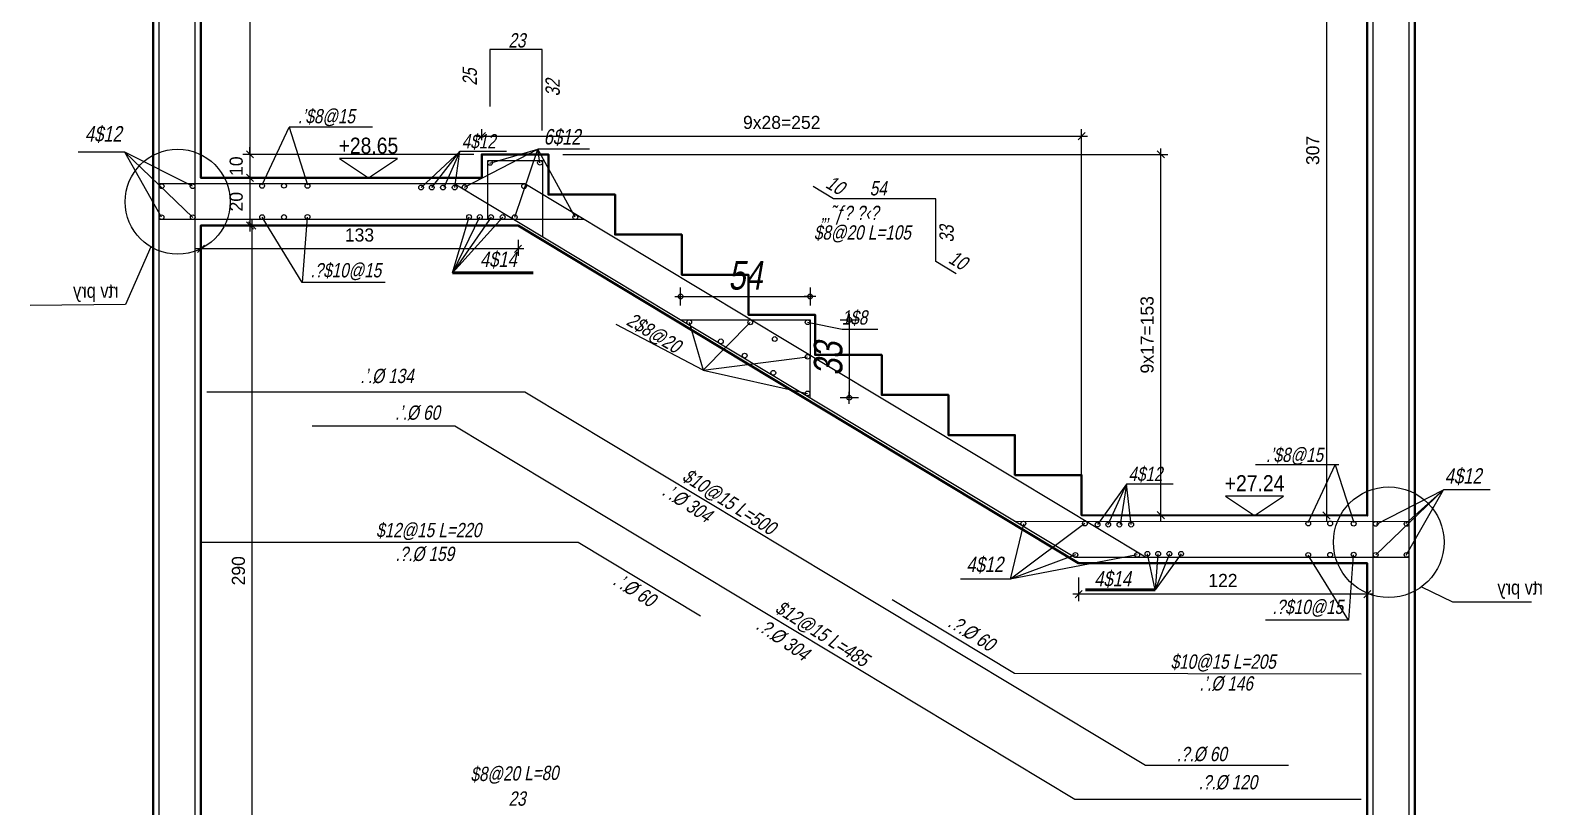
# Model space of a CAD drawing. Header units: inches. Extents: x -5298 to 11252, y 8210 to 22495.
# Drawn here: x 6624 to 7260, y 17087 to 17413 of the extents above; entities that cross this region are included whole.
import ezdxf
from ezdxf.enums import TextEntityAlignment as Align

# ---------------------------------------------------------------- set-up
doc = ezdxf.new("R2010")
doc.units = ezdxf.units.IN
doc.header["$LTSCALE"] = 11
doc.header["$MEASUREMENT"] = 0
doc.layers.get('Defpoints').update_dxf_attribs({"color": 40})
for name, color, linetype in [('BAR', 6, 'Continuous'), ('C-TEXT3', 3, 'Continuous'), ('dim-50-v', 2, 'Continuous'), ('DIM_50', 3, 'Continuous'), ('iron-txt', 3, 'Continuous'), ('IRON6', 6, 'Continuous'), ('otm-text', 1, 'Continuous'), ('P-lines', 3, 'Continuous'), ('STAM', 1, 'Continuous'), ('TEXT3', 3, 'Continuous')]:
    doc.layers.add(name, color=color, linetype=linetype)
doc.layers.add('W', color=1, linetype='Continuous', lineweight=50)
doc.layers.add('W-Conc', color=3, linetype='Continuous', lineweight=40)
doc.styles.add('danmm', font='danmm.shx', dxfattribs={"width": 0.9})
doc.styles.add('H-it', font='HEB', dxfattribs={"width": 0.8, "oblique": 10})
doc.styles.add('HEBREW', font='hebtxt-weld.shx', dxfattribs={"width": 0.8, "oblique": 12})
doc.styles.add('HEBTXT', font='hebtxt-weld.shx')
doc.styles.add('ROMANS', font='romans')
doc.styles.add('tecno', font='techno_m')
doc.dimstyles.new('1-50-work', dxfattribs={"dimtxt": 12, "dimasz": 0.2, "dimexe": 0, "dimexo": 0, "dimgap": 2, "dimtad": 0, "dimdec": 0, "dimdsep": 46, "dimtxsty": 'H-it', "dimblk1": 'D20', "dimblk2": 'D20', "dimsah": 1, "dimcen": 0, "dimse1": 1, "dimse2": 1, "dimclrd": 256, "dimclrt": 256, "dimadec": 0, "dimazin": 0, "dimtfac": 1, "dimtdec": 0, "dimtmove": 2, "dimatfit": 3, "dimldrblk": 'D20', "dimfxl": 1, "dimtvp": 0.733333, "dimtolj": 1, "dimarcsym": 0})
doc.dimstyles.new('25', dxfattribs={"dimtxt": 5.5, "dimasz": 3, "dimexe": 3, "dimexo": 6, "dimgap": 3, "dimtad": 1, "dimdec": 0, "dimrnd": 0.5, "dimdsep": 46, "dimtxsty": 'HEBTXT', "dimblk1": 'OBLIQUE', "dimblk2": 'OBLIQUE', "dimsah": 1, "dimcen": 1, "dimdle": 2.5, "dimclre": 9, "dimclrt": 3, "dimadec": 0, "dimazin": 0, "dimtfac": 1, "dimtdec": 0, "dimtix": 1, "dimtmove": 2, "dimatfit": 3, "dimldrblk": 'OBLIQUE', "dimfxl": 1, "dimtolj": 1, "dimarcsym": 0})

# ---------------------------------------------------------------- blocks, each defined once
blk = doc.blocks.new('MF1')
blk.add_lwpolyline([(30, 20), (0, 0), (-30, 20)], close=True)
at = {"style": 'ROMANS'}
blk.add_attdef('0', text='', height=6, dxfattribs=at).set_placement((0, 25), align=Align.CENTER)
blk = doc.blocks.new('_OBLIQUE')
at = {"color": 0, "linetype": 'ByBlock'}
blk.add_line((-0.5, -0.5), (0.5, 0.5), dxfattribs=at)
blk = doc.blocks.new('*D804')
at = {"layer": 'Defpoints', "color": 0, "ltscale": 5, "transparency": 16777216}
for p in [(7168.64, 17515.61, 0.01), (7166.19, 17208.91, 0.01), (7169.09, 17208.91)]:
    blk.add_point(p, dxfattribs=at)
at = {"layer": 'dim-50-v', "color": 0, "lineweight": -2, "ltscale": 5, "transparency": 16777216}
blk.add_line((7169.09, 17518.11), (7169.09, 17206.41), dxfattribs=at)
at = {"layer": 'dim-50-v', "color": 9, "lineweight": -2, "ltscale": 5, "transparency": 16777216}
for p, q in [((7174.64, 17515.61), (7172.09, 17515.61)), ((7172.19, 17208.91), (7172.09, 17208.91))]:
    blk.add_line(p, q, dxfattribs=at)
at = {"layer": 'dim-50-v', "color": 0, "lineweight": -2, "ltscale": 5, "transparency": 16777216, "xscale": 3, "yscale": 3, "zscale": 3}
for p, rotation in [((7169.09, 17515.61), 90), ((7169.09, 17208.91), 270)]:
    blk.add_blockref('_OBLIQUE', p, dxfattribs=dict(at, rotation=rotation))
at = {"layer": 'dim-50-v', "color": 3, "ltscale": 5, "transparency": 16777216, "insert": (7163.34, 17362.26), "char_height": 5.5, "attachment_point": 5, "rotation": 90, "style": 'HEBTXT'}
blk.add_mtext('\\A1;307', dxfattribs=at)
blk = doc.blocks.new('*D837')
at = {"layer": 'Defpoints', "color": 0, "ltscale": 5, "transparency": 16777216}
for p in [(6714.31, 17680.6, 0.01), (6716.79, 17360.59), (6814.2, 17360.59, 0.01)]:
    blk.add_point(p, dxfattribs=at)
at = {"layer": 'dim-50-v', "color": 0, "lineweight": -2, "ltscale": 5, "transparency": 16777216}
blk.add_line((6716.79, 17683.1), (6716.79, 17358.09), dxfattribs=at)
at = {"layer": 'dim-50-v', "color": 9, "lineweight": -2, "ltscale": 5, "transparency": 16777216}
for p, q in [((6720.31, 17680.6), (6719.79, 17680.6)), ((6808.2, 17360.59), (6713.79, 17360.59))]:
    blk.add_line(p, q, dxfattribs=at)
at = {"layer": 'dim-50-v', "color": 0, "lineweight": -2, "ltscale": 5, "transparency": 16777216, "xscale": 3, "yscale": 3, "zscale": 3}
for p, rotation in [((6716.79, 17680.6), 90), ((6716.79, 17360.59), 270)]:
    blk.add_blockref('_OBLIQUE', p, dxfattribs=dict(at, rotation=rotation))
at = {"layer": 'dim-50-v', "color": 3, "ltscale": 5, "transparency": 16777216, "insert": (6711.04, 17520.6), "char_height": 5.5, "attachment_point": 5, "rotation": 90, "style": 'HEBTXT'}
blk.add_mtext('\\A1;320', dxfattribs=at)
blk = doc.blocks.new('*D838')
at = {"layer": 'Defpoints', "color": 0, "ltscale": 5, "transparency": 16777216}
for p in [(6727.06, 17350.74, 0.01), (6716.79, 17330.74), (6727.98, 17330.74, 0.01)]:
    blk.add_point(p, dxfattribs=at)
at = {"layer": 'dim-50-v', "color": 9, "lineweight": -2, "ltscale": 5, "transparency": 16777216}
for p, q in [((6721.06, 17350.74), (6713.79, 17350.74)), ((6721.98, 17330.74), (6713.79, 17330.74))]:
    blk.add_line(p, q, dxfattribs=at)
at = {"layer": 'dim-50-v', "color": 0, "lineweight": -2, "ltscale": 5, "transparency": 16777216}
blk.add_line((6716.79, 17353.24), (6716.79, 17328.24), dxfattribs=at)
at = {"layer": 'dim-50-v', "color": 0, "lineweight": -2, "ltscale": 5, "transparency": 16777216, "xscale": 3, "yscale": 3, "zscale": 3}
for p, rotation in [((6716.79, 17350.74), 90), ((6716.79, 17330.74), 270)]:
    blk.add_blockref('_OBLIQUE', p, dxfattribs=dict(at, rotation=rotation))
at = {"layer": 'dim-50-v', "color": 3, "ltscale": 5, "transparency": 16777216, "insert": (6711.04, 17340.74), "char_height": 5.5, "attachment_point": 5, "rotation": 90, "style": 'HEBTXT'}
blk.add_mtext('\\A1;20', dxfattribs=at)
blk = doc.blocks.new('*D811')
at = {"layer": 'Defpoints', "color": 0, "ltscale": 5, "transparency": 16777216}
for p in [(6842.2, 17360.59, 0.01), (7099.47, 17360.59), (7066.2, 17209.03, 0.01)]:
    blk.add_point(p, dxfattribs=at)
at = {"layer": 'dim-50-v', "color": 0, "lineweight": -2, "ltscale": 5, "transparency": 16777216}
blk.add_line((7099.47, 17206.53), (7099.47, 17363.09), dxfattribs=at)
at = {"layer": 'dim-50-v', "color": 9, "lineweight": -2, "ltscale": 5, "transparency": 16777216}
for p, q in [((6848.2, 17360.59), (7102.47, 17360.59)), ((7072.2, 17209.03), (7102.47, 17209.03))]:
    blk.add_line(p, q, dxfattribs=at)
at = {"layer": 'dim-50-v', "color": 0, "lineweight": -2, "ltscale": 5, "transparency": 16777216, "xscale": 3, "yscale": 3, "zscale": 3}
for p, rotation in [((7099.47, 17360.59), 90), ((7099.47, 17209.03), 270)]:
    blk.add_blockref('_OBLIQUE', p, dxfattribs=dict(at, rotation=rotation))
at = {"layer": 'dim-50-v', "color": 3, "ltscale": 5, "transparency": 16777216, "insert": (7093.72, 17284.81), "char_height": 5.5, "attachment_point": 5, "rotation": 90, "style": 'HEBTXT'}
blk.add_mtext('\\A1;9x17=153', dxfattribs=at)
blk = doc.blocks.new('*D812')
at = {"layer": 'Defpoints', "color": 0, "ltscale": 5, "transparency": 16777216}
for p in [(7066.2, 17368.25), (6814.2, 17360.59, 0.01), (7066.2, 17209.03, 0.01)]:
    blk.add_point(p, dxfattribs=at)
at = {"layer": 'dim-50-v', "color": 0, "lineweight": -2, "ltscale": 5, "transparency": 16777216}
blk.add_line((6811.7, 17368.25), (7068.7, 17368.25), dxfattribs=at)
at = {"layer": 'dim-50-v', "color": 9, "lineweight": -2, "ltscale": 5, "transparency": 16777216}
for p, q in [((6814.2, 17366.59), (6814.2, 17371.25)), ((7066.2, 17215.03), (7066.2, 17371.25))]:
    blk.add_line(p, q, dxfattribs=at)
at = {"layer": 'dim-50-v', "color": 0, "lineweight": -2, "ltscale": 5, "transparency": 16777216, "xscale": 3, "yscale": 3, "zscale": 3, "rotation": 180}
blk.add_blockref('_OBLIQUE', (6814.2, 17368.25), dxfattribs=at)
at = {"layer": 'dim-50-v', "color": 0, "lineweight": -2, "ltscale": 5, "transparency": 16777216, "xscale": 3, "yscale": 3, "zscale": 3}
blk.add_blockref('_OBLIQUE', (7066.2, 17368.25), dxfattribs=at)
at = {"layer": 'dim-50-v', "color": 3, "ltscale": 5, "transparency": 16777216, "insert": (6940.2, 17374), "char_height": 5.5, "attachment_point": 5, "style": 'HEBTXT'}
blk.add_mtext('\\A1;9x28=252', dxfattribs=at)
blk = doc.blocks.new('*D814')
at = {"layer": 'Defpoints', "color": 0, "ltscale": 5, "transparency": 16777216}
for p in [(6816.91, 17360.59, 0.01), (6716.79, 17350.74), (6716.79, 17350.74)]:
    blk.add_point(p, dxfattribs=at)
at = {"layer": 'dim-50-v', "color": 0, "lineweight": -2, "ltscale": 5, "transparency": 16777216}
for p, q in [((6716.79, 17360.59), (6716.79, 17363.59)), ((6716.79, 17360.59), (6716.79, 17350.74)), ((6716.79, 17350.74), (6716.79, 17347.74))]:
    blk.add_line(p, q, dxfattribs=at)
at = {"layer": 'dim-50-v', "color": 9, "lineweight": -2, "ltscale": 5, "transparency": 16777216}
for p, q in [((6810.91, 17360.59), (6713.79, 17360.59)), ((6722.79, 17350.74), (6719.79, 17350.74))]:
    blk.add_line(p, q, dxfattribs=at)
at = {"layer": 'dim-50-v', "color": 0, "lineweight": -2, "ltscale": 5, "transparency": 16777216, "xscale": 3, "yscale": 3, "zscale": 3}
for p, rotation in [((6716.79, 17360.59), 270), ((6716.79, 17350.74), 90)]:
    blk.add_blockref('_OBLIQUE', p, dxfattribs=dict(at, rotation=rotation))
at = {"layer": 'dim-50-v', "color": 3, "ltscale": 5, "transparency": 16777216, "insert": (6711.04, 17355.66), "char_height": 5.5, "attachment_point": 5, "rotation": 90, "style": 'HEBTXT'}
blk.add_mtext('\\A1;10', dxfattribs=at)
blk = doc.blocks.new('*D802')
at = {"layer": 'Defpoints', "color": 0, "linetype": 'Continuous', "transparency": 16777216}
for p in [(6717.72, 17330.74), (6717.89, 17330.74), (6817.83, 17040.63, 0.01)]:
    blk.add_point(p, dxfattribs=at)
at = {"layer": 'dim-50-v', "color": 9, "linetype": 'Continuous', "lineweight": -2, "transparency": 16777216}
for p, q in [((6711.89, 17330.74), (6714.72, 17330.74)), ((6811.83, 17040.63), (6714.72, 17040.63))]:
    blk.add_line(p, q, dxfattribs=at)
at = {"layer": 'dim-50-v', "color": 0, "linetype": 'Continuous', "lineweight": -2, "transparency": 16777216}
blk.add_line((6717.72, 17038.13), (6717.72, 17333.24), dxfattribs=at)
at = {"layer": 'dim-50-v', "color": 0, "linetype": 'Continuous', "lineweight": -2, "transparency": 16777216, "xscale": 3, "yscale": 3, "zscale": 3}
for p, rotation in [((6717.72, 17330.74), 90), ((6717.72, 17040.63), 270)]:
    blk.add_blockref('_OBLIQUE', p, dxfattribs=dict(at, rotation=rotation))
at = {"layer": 'dim-50-v', "color": 3, "linetype": 'Continuous', "transparency": 16777216, "insert": (6711.97, 17185.68), "char_height": 5.5, "attachment_point": 5, "rotation": 90, "style": 'HEBTXT'}
blk.add_mtext('\\A1;290', dxfattribs=at)
blk = doc.blocks.new('D20')
for p, q in [((12.5, 0), (-12.5, 0)), ((0, 19.2), (0, -19.2))]:
    blk.add_line(p, q)
blk.add_circle((0, 0), 5)
blk = doc.blocks.new('*D829')
at = {"layer": 'Defpoints', "color": 0, "linetype": 'Continuous', "transparency": 16777216}
for p in [(6952.09, 17300.91), (6897.73, 17291.09, 0.01), (6952.09, 17291.09, 0.01)]:
    blk.add_point(p, dxfattribs=at)
at = {"layer": 'dim-50-v', "lineweight": -2, "transparency": 16777216}
blk.add_line((6897.93, 17300.91), (6951.89, 17300.91), dxfattribs=at)
at = {"layer": 'dim-50-v', "linetype": 'Continuous', "lineweight": -2, "transparency": 16777216, "xscale": 0.2, "yscale": 0.2, "zscale": 0.2, "rotation": 180}
blk.add_blockref('D20', (6897.73, 17300.91), dxfattribs=at)
at = {"layer": 'dim-50-v', "linetype": 'Continuous', "lineweight": -2, "transparency": 16777216, "xscale": 0.2, "yscale": 0.2, "zscale": 0.2}
blk.add_blockref('D20', (6952.09, 17300.91), dxfattribs=at)
at = {"layer": 'dim-50-v', "linetype": 'Continuous', "transparency": 16777216, "insert": (6924.91, 17309.71), "char_height": 12, "attachment_point": 5, "style": 'H-it'}
blk.add_mtext('\\A1;54', dxfattribs=at)
blk = doc.blocks.new('*D800')
at = {"layer": 'Defpoints', "color": 0, "linetype": 'Continuous', "transparency": 16777216}
for p in [(6952.09, 17291.09, 0.01), (6952.06, 17258.37, 0.01), (6968.58, 17258.37)]:
    blk.add_point(p, dxfattribs=at)
at = {"layer": 'dim-50-v', "lineweight": -2, "transparency": 16777216}
blk.add_line((6968.58, 17290.89), (6968.58, 17258.57), dxfattribs=at)
at = {"layer": 'dim-50-v', "linetype": 'Continuous', "lineweight": -2, "transparency": 16777216, "xscale": 0.2, "yscale": 0.2, "zscale": 0.2}
for p, rotation in [((6968.58, 17291.09), 90), ((6968.58, 17258.37), 270)]:
    blk.add_blockref('D20', p, dxfattribs=dict(at, rotation=rotation))
at = {"layer": 'dim-50-v', "linetype": 'Continuous', "transparency": 16777216, "insert": (6959.78, 17274.73), "char_height": 12, "attachment_point": 5, "rotation": 90, "style": 'H-it'}
blk.add_mtext('\\A1;33', dxfattribs=at)
blk = doc.blocks.new('*D826')
at = {"layer": 'Defpoints', "color": 0, "ltscale": 5, "transparency": 16777216}
for p in [(7064.94, 17188.86, 0.01), (7186.2, 17188.86, 0.01), (7064.94, 17175.88)]:
    blk.add_point(p, dxfattribs=at)
at = {"layer": 'dim-50-v', "color": 9, "lineweight": -2, "ltscale": 5, "transparency": 16777216}
for p, q in [((7064.94, 17182.86), (7064.94, 17172.88)), ((7186.2, 17182.86), (7186.2, 17172.88))]:
    blk.add_line(p, q, dxfattribs=at)
at = {"layer": 'dim-50-v', "color": 0, "lineweight": -2, "ltscale": 5, "transparency": 16777216}
blk.add_line((7188.7, 17175.88), (7062.44, 17175.88), dxfattribs=at)
at = {"layer": 'dim-50-v', "color": 0, "lineweight": -2, "ltscale": 5, "transparency": 16777216, "xscale": 3, "yscale": 3, "zscale": 3, "rotation": 180}
blk.add_blockref('_OBLIQUE', (7064.94, 17175.88), dxfattribs=at)
at = {"layer": 'dim-50-v', "color": 0, "lineweight": -2, "ltscale": 5, "transparency": 16777216, "xscale": 3, "yscale": 3, "zscale": 3}
blk.add_blockref('_OBLIQUE', (7186.2, 17175.88), dxfattribs=at)
at = {"layer": 'dim-50-v', "color": 3, "ltscale": 5, "transparency": 16777216, "insert": (7125.57, 17181.63), "char_height": 5.5, "attachment_point": 5, "style": 'HEBTXT'}
blk.add_mtext('\\A1;122', dxfattribs=at)
blk = doc.blocks.new('*D827')
at = {"layer": 'Defpoints', "color": 0, "linetype": 'Continuous', "transparency": 16777216}
for p in [(6696.2, 17330.74, 0.01), (6829.42, 17330.74, 0.01), (6696.2, 17320.95)]:
    blk.add_point(p, dxfattribs=at)
at = {"layer": 'dim-50-v', "color": 9, "linetype": 'Continuous', "lineweight": -2, "transparency": 16777216}
for p, q in [((6696.2, 17324.74), (6696.2, 17317.95)), ((6829.42, 17324.74), (6829.42, 17317.95))]:
    blk.add_line(p, q, dxfattribs=at)
at = {"layer": 'dim-50-v', "color": 0, "linetype": 'Continuous', "lineweight": -2, "transparency": 16777216}
blk.add_line((6831.92, 17320.95), (6693.7, 17320.95), dxfattribs=at)
at = {"layer": 'dim-50-v', "color": 0, "linetype": 'Continuous', "lineweight": -2, "transparency": 16777216, "xscale": 3, "yscale": 3, "zscale": 3, "rotation": 180}
blk.add_blockref('_OBLIQUE', (6696.2, 17320.95), dxfattribs=at)
at = {"layer": 'dim-50-v', "color": 0, "linetype": 'Continuous', "lineweight": -2, "transparency": 16777216, "xscale": 3, "yscale": 3, "zscale": 3}
blk.add_blockref('_OBLIQUE', (6829.42, 17320.95), dxfattribs=at)
at = {"layer": 'dim-50-v', "color": 3, "linetype": 'Continuous', "transparency": 16777216, "insert": (6762.81, 17326.7), "char_height": 5.5, "attachment_point": 5, "style": 'HEBTXT'}
blk.add_mtext('\\A1;133', dxfattribs=at)

msp = doc.modelspace()

# ---------------------------------------------------------------- linework, layer by layer
at = {"color": 2}
for points, elevation in [([(6675.13, 17321.76), (6664.54, 17297.5), (6624.48, 17297.17)], -0.31), ([(7208.93, 17178.88), (7222, 17172.68), (7255.25, 17172.68)], -0.32)]:
    msp.add_lwpolyline(points, dxfattribs=dict(at, elevation=elevation))
for centre, radius in [((6686.41, 17340.71, -0.31), 22.06), ((7195.23, 17197.67, -0.31), 23.25)]:
    msp.add_circle(centre, radius, dxfattribs=at)
at = {"layer": 'BAR', "linetype": 'Continuous'}
for p, q in [((6897.73, 17291.09, -0.3), (6952.09, 17291.09, -0.3)), ((6952.09, 17291.09, -0.3), (6952.06, 17258.37, -0.31))]:
    msp.add_line(p, q, dxfattribs=at)
for points, elevation in [([(6678.7, 16768.57), (6678.7, 17746.55)], -0.3), ([(6693.7, 17746.55), (6693.7, 16768.57)], -0.3), ([(7188.7, 16768.57), (7188.7, 17746.55)], -0.25), ([(7203.71, 17746.55), (7203.71, 16768.57)], -0.25), ([(6816.7, 17333.24), (6816.7, 17358.09), (6839.7, 17358.09), (6839.7, 17326.05)], -0.3), ([(6832.24, 17348.24), (6678.7, 17348.24)], -0.3), ([(6802.87, 17348.24), (7063.29, 17191.36)], -0.3), ([(7093.08, 17191.36), (6832.24, 17348.24)], -0.3), ([(7013.54, 17310.39), (7005.01, 17315.6), (7005.01, 17341.93), (6961.9, 17341.93), (6953.36, 17347.14)], -0.31), ([(6857.18, 17333.24), (6678.7, 17333.24)], -0.3), ([(7038.04, 17206.57), (7203.71, 17206.37)], -0.3), ([(7063.29, 17191.36), (7203.71, 17191.36)], -0.3)]:
    msp.add_lwpolyline(points, dxfattribs=dict(at, elevation=elevation))
at = {"layer": 'BAR'}
for points, elevation in [([(6839.53, 17370.66), (6839.53, 17404.73), (6817.53, 17404.73), (6817.53, 17380.73)], -0.31), ([(6698.72, 17260.86), (6832.24, 17260.86), (7093.08, 17103.99), (7153.08, 17103.99)], -0.3), ([(7183.7, 17089.61), (7063.29, 17089.61), (6802.87, 17246.49), (6742.87, 17246.49)], -0.31), ([(6696.2, 17197.72), (6854.66, 17197.72), (6906.08, 17166.8)], -0.3), ([(7183.7, 17142.29), (7038.04, 17142.47), (6986.65, 17173.43)], -0.31)]:
    msp.add_lwpolyline(points, dxfattribs=dict(at, elevation=elevation))
at = {"layer": 'IRON6'}
for centre in [(6817.7, 17357.05, -0.31), (6838.66, 17357.09, -0.31), (6679.69, 17347.26, -0.31), (6692.7, 17347.24, -0.3), (6721.9, 17347.4, -0.19), (6731.1, 17347.42, -0.19), (6740.97, 17347.35, -0.19), (6788.68, 17346.7, -0.3), (6793.19, 17346.7, -0.3), (6797.89, 17346.7, -0.3), (6802.81, 17346.7, -0.3), (6806.98, 17346.83, -0.3), (6831.96, 17347.24, -0.3), (6679.68, 17334.2, -0.3), (6692.75, 17334.2, -0.29), (6721.9, 17334.24, -0.3), (6731.1, 17334.29, -0.3), (6740.97, 17334.35, -0.3), (6808.86, 17334.3, -0.31), (6813.37, 17334.29, -0.31), (6818.07, 17334.29, -0.31), (6822.98, 17334.29, -0.31), (6828.05, 17334.24, -0.3), (6853.49, 17334.25, -0.31), (6901.34, 17290.09, -0.3), (6926.97, 17290.03, -0.31), (6951.09, 17290.07, -0.3), (6914.63, 17282.05, -0.3), (6937.26, 17283.03, -0.26), (6924.63, 17276.06, -0.3), (6951.07, 17275.6, -0.31), (6936.66, 17268.84, -0.3), (6951.06, 17260.19, -0.3), (7041.72, 17205.52, -0.3), (7067.58, 17205.53, -0.31), (7072.88, 17205.07, -0.3), (7077.39, 17205.06, -0.3), (7082.09, 17205.06, -0.3), (7087, 17205.06, -0.3), (7161.42, 17205.52, -0.19), (7170.62, 17205.54, -0.19), (7180.49, 17205.47, -0.19), (7189.71, 17205.39, -0.3), (7202.7, 17205.39, -0.3), (7063.58, 17192.35, -0.3), (7089.54, 17192.36, -0.3), (7093.85, 17192.82, -0.31), (7098.36, 17192.81, -0.31), (7103.06, 17192.81, -0.31), (7107.98, 17192.81, -0.31), (7161.42, 17192.36, -0.3), (7170.62, 17192.41, -0.3), (7180.49, 17192.47, -0.3), (7189.73, 17192.36, -0.3), (7202.7, 17192.36, -0.3)]:
    msp.add_circle(centre, 1, dxfattribs=at)
at = {"layer": 'STAM', "ltscale": 50}
for p, q in [((6721.9, 17347.88, -0.3), (6733.22, 17372, -0.3)), ((6733.22, 17372, -0.3), (6740.97, 17347.83, -0.3)), ((6738.77, 17306.73, -0.39), (6721.9, 17334.18, -0.3)), ((6740.82, 17334.22, -0.3), (6738.77, 17306.73, -0.39)), ((7161.42, 17206, -0.3), (7172.74, 17230.12, -0.3)), ((7172.74, 17230.12, -0.3), (7180.49, 17205.95, -0.3)), ((7178.29, 17164.86, -0.39), (7161.42, 17192.3, -0.3)), ((7180.34, 17192.34, -0.3), (7178.29, 17164.86, -0.39))]:
    msp.add_line(p, q, dxfattribs=at)
at = {"layer": 'STAM'}
for p, q in [((6768.24, 17372, -0.3), (6733.22, 17372, -0.3)), ((6806.98, 17346.83, -0.3), (6837.79, 17362.73, -0.31)), ((6817.62, 17356.98, -0.32), (6837.79, 17362.73, -0.31)), ((6828.05, 17334.24, -0.3), (6837.79, 17362.73, -0.31)), ((6859.5, 17362.73, -0.31), (6837.79, 17362.73, -0.31)), ((6853.49, 17334.25, -0.31), (6837.79, 17362.73, -0.31)), ((6838.58, 17357.02, -0.32), (6837.79, 17362.73, -0.31)), ((6692.7, 17347.24, -0.3), (6664.24, 17361.5, -0.31)), ((6679.68, 17334.2, -0.3), (6664.24, 17361.5, -0.31)), ((6773.63, 17306.73, -0.39), (6738.77, 17306.73, -0.39)), ((6926.97, 17290.03, -0.31), (6907.25, 17269.9, -0.31)), ((6907.25, 17269.9, -0.31), (6951.07, 17275.6, -0.31)), ((7174.29, 17230.12, -0.3), (7139.27, 17230.12, -0.3)), ((7189.73, 17192.36, -0.3), (7218.28, 17219.65, -0.31)), ((7190.14, 17205.2, 0.01), (7218.28, 17219.65, -0.31)), ((7202.43, 17205.5, -0.3), (7218.28, 17219.65, -0.31)), ((7202.6, 17192.2, -0.31), (7218.28, 17219.65, -0.31)), ((7237.87, 17219.65, -0.31), (7218.28, 17219.65, -0.31)), ((7041.72, 17205.45, -0.3), (7036.19, 17182.19, -0.3)), ((7067.58, 17205.53, -0.31), (7036.35, 17182.15, -0.3)), ((7089.54, 17192.36, -0.3), (7036.19, 17182.19, -0.3)), ((7063.58, 17192.35, -0.3), (7036.19, 17182.19, -0.3)), ((7036.19, 17182.19, -0.3), (7015.36, 17182.19, -0.3)), ((7178.29, 17164.86, -0.39), (7143.43, 17164.86, -0.39))]:
    msp.add_line(p, q, dxfattribs=at)
at = {"layer": 'STAM', "linetype": 'Continuous'}
for p, q in [((6907.25, 17269.9, -0.31), (6870.69, 17289.2, -0.31)), ((6901.34, 17290.09, -0.3), (6907.25, 17269.9, -0.31))]:
    msp.add_line(p, q, dxfattribs=at)
for points, elevation in [([(6802.81, 17346.7), (6804.97, 17361.78), (6788.68, 17346.7)], -0.32), ([(6793.19, 17346.7), (6804.97, 17361.78), (6798.22, 17346.7)], -0.32), ([(6824.56, 17361.75), (6804.9, 17361.75)], -58220.64), ([(6818.07, 17334.29), (6801.83, 17310.84), (6808.86, 17334.3)], -0.33), ([(6822.98, 17334.29), (6801.83, 17310.84), (6808.86, 17334.3)], -0.33), ([(6813.24, 17334.21), (6801.83, 17310.84), (6808.86, 17334.3)], -0.33), ([(6822.98, 17334.29), (6801.83, 17310.84), (6808.86, 17334.3)], -0.33), ([(6951.09, 17290.07), (6965.55, 17287.21), (6980.59, 17287.21)], -0.3), ([(6907.25, 17269.9), (6951.03, 17260.19)], -0.31), ([(7087, 17205.06), (7084.99, 17222.01), (7072.88, 17205.07)], -0.32), ([(7077.39, 17205.06), (7084.99, 17222.01), (7082.42, 17205.06)], -0.32), ([(7104.64, 17222.01), (7084.99, 17222.01)], -58220.64), ([(7103.06, 17192.81), (7097.11, 17177.66), (7093.85, 17192.82)], -0.33), ([(7107.98, 17192.81), (7097.11, 17177.66), (7093.85, 17192.82)], -0.33), ([(7098.24, 17192.74), (7097.11, 17177.66), (7093.85, 17192.82)], -0.33), ([(7107.98, 17192.81), (7097.11, 17177.66), (7093.85, 17192.82)], -0.33)]:
    msp.add_lwpolyline(points, dxfattribs=dict(at, elevation=elevation))
at = {"layer": 'STAM', "elevation": -0.31}
msp.add_lwpolyline([(6692.81, 17334.06), (6664.24, 17361.5), (6644.66, 17361.5)], dxfattribs=at)
at = {"layer": 'W', "ltscale": 5, "elevation": -0.31}
for points in [[(6801.83, 17310.84), (6835.73, 17310.84)], [(7097.11, 17177.66), (7067.77, 17177.66)]]:
    msp.add_lwpolyline(points, dxfattribs=at)
at = {"layer": 'W-Conc', "ltscale": 5}
for points, elevation in [([(6676.2, 16768.57), (6676.2, 17746.55)], -0.3), ([(7206.21, 16768.57), (7206.2, 17746.55)], -0.25), ([(6696.2, 17680.59), (6696.2, 17350.74), (6814.2, 17350.74), (6814.2, 17360.59), (6842.2, 17360.59), (6842.2, 17343.75), (6870.2, 17343.75), (6870.2, 17326.91), (6898.2, 17326.91), (6898.2, 17310.07), (6926.2, 17310.07), (6926.2, 17293.23), (6954.2, 17293.23), (6954.2, 17276.39), (6982.2, 17276.39), (6982.2, 17259.55), (7010.2, 17259.55), (7010.2, 17242.71), (7038.2, 17242.71), (7038.2, 17225.87), (7066.2, 17225.87), (7066.2, 17209.03), (7186.2, 17208.89), (7186.2, 17515.59)], -0.3), ([(6696.2, 17040.63), (6696.2, 17330.74), (6829.42, 17330.74)], -0.3), ([(6829.42, 17330.74), (7064.94, 17188.86), (7186.2, 17188.86), (7186.2, 16890.6), (7066.2, 16890.6), (7066.2, 16907.27), (7038.2, 16907.27), (7038.2, 16923.94), (7010.2, 16923.94), (7010.2, 16940.61), (6982.2, 16940.61), (6982.2, 16957.28), (6954.2, 16957.28), (6954.2, 16973.95), (6926.2, 16973.95), (6926.2, 16990.62), (6898.2, 16990.62), (6898.2, 17007.29), (6870.2, 17007.29), (6870.2, 17023.96), (6842.2, 17023.96), (6842.2, 17040.63), (6814.2, 17040.63)], -0.3)]:
    msp.add_lwpolyline(points, dxfattribs=dict(at, elevation=elevation))

# ---------------------------------------------------------------- block references
at = {"layer": 'P-lines', "color": 3}
ref = msp.add_blockref('MF1', (6766.56, 17350.74, -0.3), dxfattribs=dict(at, xscale=-0.4065600000089035, yscale=0.4065600000089035, zscale=0.4065600000089035))
ref.add_attrib('-3.25', '+28.65', dxfattribs={"layer": 'otm-text', "height": 6.75, "style": 'danmm', "width": 0.9}).set_placement((6766.56, 17360.9, -0.3), align=Align.CENTER)
ref = msp.add_blockref('MF1', (7138.85, 17208.93, -0.3), dxfattribs=dict(at, xscale=-0.4065600000089035, yscale=0.4065600000089035, zscale=0.4065600000089035))
ref.add_attrib('-3.25', '+27.24', dxfattribs={"layer": 'otm-text', "height": 6.75, "style": 'danmm', "width": 0.9}).set_placement((7138.85, 17219.09, -0.3), align=Align.CENTER)

# ---------------------------------------------------------------- texts
at = {"layer": 'C-TEXT3', "style": 'HEBREW', "oblique": 12, "width": 0.8}
for s, p in [('.’.%%129 134', (6785.59, 17264.53, -0.3)), ('.’.%%129 60', (6796.65, 17249.12, -0.31)), ('$12@15 L=220', (6813.97, 17199.78, -0.31)), ('.%%154.%%129 159', (6802.54, 17189.79, -0.31)), ('$10@15 L=205', (7147.77, 17144.52, -0.32)), ('.’.%%129 146', (7138.14, 17135.36, -0.32)), ('.%%154.%%129 60', (7127.21, 17105.69, -0.31)), ('.%%154.%%129 120', (7139.96, 17093.85, -0.31))]:
    msp.add_text(s, height=6, dxfattribs=at).set_placement(p, align=Align.RIGHT)
for s, rotation, p in [('$10@15 L=500', 327.80427, (6935.35, 17200.38, -0.32)), ('.’.%%129 304', 327.23814, (6908.41, 17205.64, -0.31)), ('.’.%%129 60', 327.80427, (6884.86, 17170.12, -0.31)), ('$12@15 L=485', 327.80427, (6974.38, 17145, -0.31)), ('.%%154.%%129 60', 328.31789, (7027.45, 17151.52, -0.31)), ('.%%154.%%129 304', 325.41699, (6949.2, 17147.55, -0.31)), ('$8@20 L=80', 0.88316, (6846.5, 17097.83, -2966.73))]:
    msp.add_text(s, height=6, rotation=rotation, dxfattribs=at).set_placement(p, align=Align.RIGHT)
at = {"layer": 'DIM_50', "style": 'tecno', "text_generation_flag": 2}
for p in [(6661.59, 17300.37, -0.31), (7259.97, 17175.68, -0.31)]:
    msp.add_text('rtv pry', height=6, dxfattribs=at).set_placement(p)
at = {"layer": 'iron-txt', "style": 'HEBREW', "oblique": 12, "width": 0.8}
for s, p in [('4$12', (6647.44, 17365.99, -0.32)), ('6$12', (6840.18, 17364.75, -0.31)), ('4$14', (6813.42, 17313.3, -55346.34)), ('4$12', (7218.74, 17222.26, -0.31)), ('4$12', (7017.75, 17185.1, -0.3)), ('4$14', (7071.47, 17179.09, -0.33))]:
    msp.add_text(s, height=6.5, dxfattribs=at).set_placement(p)
at = {"layer": 'TEXT3', "style": 'HEBREW', "oblique": 12, "width": 0.8}
for s, height, p in [('23', 6.02, (6825.4, 17405.5, -0.31)), ('4$12', 6, (6805.77, 17363.1, -58220.65)), ('54', 6.02, (6977.17, 17343.36, -0.31)), ('„‚˜ƒ\x8e \x8c‹\x8c', 6.02, (6956.96, 17333, -0.31)), ('$8@20 L=105', 6.0201, (6953.71, 17324.79, -0.31)), ('1$8', 6.02, (6965.42, 17289.08, -0.3)), ('4$12', 6, (7085.86, 17223.36, -58220.65)), ('23', 6.02, (6825.45, 17086.97, -0.31))]:
    msp.add_text(s, height=height, dxfattribs=at).set_placement(p)
for s, rotation, p in [('25', 90, (6812.13, 17389.54, -0.31)), ('32', 90, (6846.97, 17385.03, -0.31)), ('10', 329.51542, (6958.21, 17346.91, -0.31)), ('33', 90, (7012.46, 17323.62, -0.31)), ('10', 329.51542, (7009.81, 17315.33, -0.31)), ('2$8@20', 329.23043, (6874.52, 17289.28, -0.26))]:
    msp.add_text(s, height=6.02, rotation=rotation, dxfattribs=at).set_placement(p)
for s, p in [('.’$8@15', (6748.9, 17376.28, -0.31)), ('.%%154$10@15', (6757.07, 17311.56, -0.31)), ('.’$8@15', (7155.62, 17234.02, -0.31)), ('.%%154$10@15', (7161.2, 17170.15, -0.31))]:
    msp.add_text(s, height=6, dxfattribs=at).set_placement(p, align=Align.MIDDLE)

# ---------------------------------------------------------------- dimensions: what is measured, and where the dimension line sits
at = {"layer": 'dim-50-v', "ltscale": 5}
for base, p1, p2, picture, middle in [((6716.79, 17360.59, -0.31), (6714.31, 17680.6, -0.3), (6814.2, 17360.59, -0.3), '*D837', (6711.04, 17520.6, -0.31)), ((7169.09, 17208.91, -0.31), (7168.64, 17515.61, -0.3), (7166.19, 17208.91, -0.3), '*D804', (7163.34, 17362.26, -0.31)), ((6716.79, 17350.74, -0.31), (6816.91, 17360.59, -0.3), (6716.79, 17350.74, -0.31), '*D814', (6711.04, 17355.66, -0.31)), ((6716.79, 17330.74, -0.31), (6727.06, 17350.74, -0.3), (6727.98, 17330.74, -0.3), '*D838', (6711.04, 17340.74, -0.31))]:
    dim = msp.add_linear_dim(base=base, p1=p1, p2=p2, angle=90, dimstyle='25', dxfattribs=at)
    dim.commit()
    dim.dimension.update_dxf_attribs({"geometry": picture, "text_midpoint": middle})
dim = msp.add_linear_dim(base=(7066.2, 17368.25, -0.31), p1=(6814.2, 17360.59, -0.3), p2=(7066.2, 17209.03, -0.3), text='9x28=<>', dimstyle='25', dxfattribs=at)
dim.commit()
dim.dimension.update_dxf_attribs({"geometry": '*D812', "text_midpoint": (6940.2, 17374, -0.31)})
dim = msp.add_linear_dim(base=(7099.47, 17360.59, -0.31), p1=(7066.2, 17209.03, -0.3), p2=(6842.2, 17360.59, -0.3), angle=90, text='9x17=153', dimstyle='25', dxfattribs=at)
dim.commit()
dim.dimension.update_dxf_attribs({"geometry": '*D811', "text_midpoint": (7093.72, 17284.81, -0.31)})
at = {"layer": 'dim-50-v', "linetype": 'Continuous'}
for base, p1, p2, dimstyle, picture, middle in [((6696.2, 17320.95, -0.31), (6829.42, 17330.74, -0.3), (6696.2, 17330.74, -0.3), '25', '*D827', (6762.81, 17326.7, -0.31)), ((6952.09, 17300.91, -0.31), (6897.73, 17291.09, -0.3), (6952.09, 17291.09, -0.3), '1-50-work', '*D829', (6924.91, 17309.71, -0.31))]:
    dim = msp.add_linear_dim(base=base, p1=p1, p2=p2, dimstyle=dimstyle, dxfattribs=at)
    dim.commit()
    dim.dimension.update_dxf_attribs({"geometry": picture, "text_midpoint": middle})
for base, p1, p2, dimstyle, picture, middle in [((6717.72, 17330.74, -0.31), (6817.83, 17040.63, -0.3), (6717.89, 17330.74, -0.31), '25', '*D802', (6711.97, 17185.68, -0.31)), ((6968.58, 17258.37, -0.31), (6952.09, 17291.09, -0.3), (6952.06, 17258.37, -0.31), '1-50-work', '*D800', (6959.78, 17274.73, -0.31))]:
    dim = msp.add_linear_dim(base=base, p1=p1, p2=p2, angle=90, dimstyle=dimstyle, dxfattribs=at)
    dim.commit()
    dim.dimension.update_dxf_attribs({"geometry": picture, "text_midpoint": middle})
at = {"layer": 'dim-50-v', "ltscale": 5}
dim = msp.add_linear_dim(base=(7064.94, 17175.88, -0.31), p1=(7186.2, 17188.86, -0.3), p2=(7064.94, 17188.86, -0.3), dimstyle='25', dxfattribs=at)
dim.commit()
dim.dimension.update_dxf_attribs({"geometry": '*D826', "text_midpoint": (7125.57, 17181.63, -0.31)})

doc.saveas('drawing.dxf')
